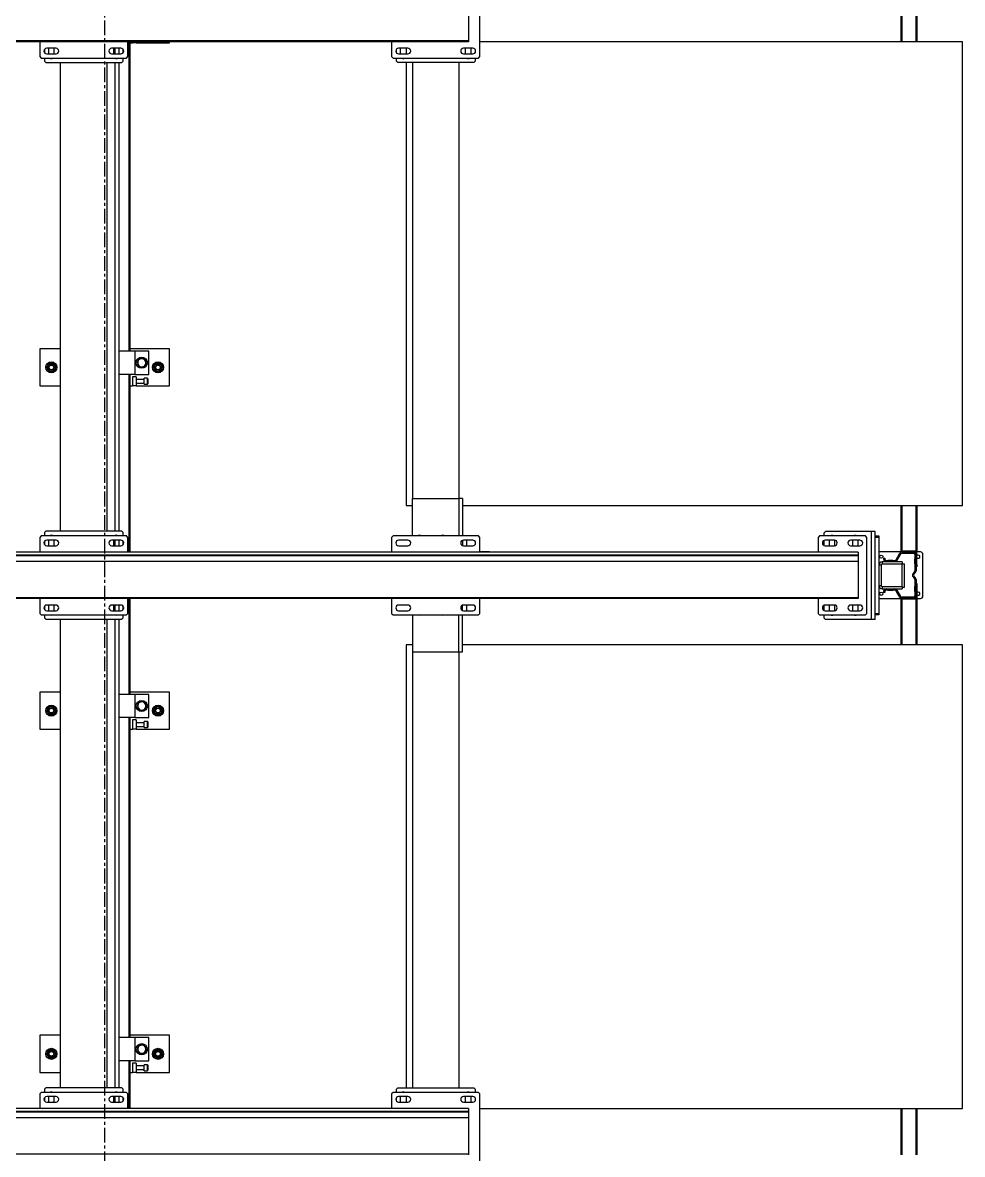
# Model space of a CAD drawing. Header units: millimetres. Extents: x 6622 to 532820, y 3370 to 359312.
# Drawn here: x 462973 to 465000, y 297641 to 300081 of the extents above; entities that cross this region are included whole.
import ezdxf

# ---------------------------------------------------------------- set-up
doc = ezdxf.new("R2010")
doc.units = ezdxf.units.MM
doc.linetypes.add('CENTER', pattern=[50.8, 31.75, -6.35, 6.35, -6.35])

# ---------------------------------------------------------------- blocks, each defined once
blk = doc.blocks.new('A$C6F3A12F4')
at = {"color": 2, "linetype": 'Continuous', "lineweight": 25}
for p, q in [((14585.2, 3700), (14585.2, 2659)), ((15585.2, 3700), (14585.2, 3700)), ((15585.2, 2622.1), (15585.2, 3700)), ((15885.2, 3700), (15885.2, 2622.1)), ((16885.2, 3700), (15885.2, 3700)), ((16885.2, 2659), (16885.2, 3700)), ((15780.2, 3615), (15690.2, 3615)), ((14485.2, 3602), (14585.2, 3602)), ((14485.2, 3599.5), (14585.2, 3599.5)), ((15585.2, 3602), (15683.2, 3602)), ((15585.2, 3599.5), (15683.2, 3599.5)), ((15683.2, 3599.5), (15683.2, 3602)), ((15683.2, 3599), (15683.2, 3599.5)), ((15685.2, 3599), (15683.2, 3599)), ((15683.2, 3599), (15683.2, 3572)), ((15685.2, 3610), (15685.2, 3601.8)), ((15685.2, 3599), (15685.2, 3594.5)), ((15687.7, 3594.5), (15685.2, 3594.5)), ((15685.2, 3570.1), (15685.2, 3594.5)), ((15686.2, 3602), (15686.2, 3600)), ((15712.2, 3602), (15686.2, 3602)), ((15690.7, 3600), (15686.2, 3600)), ((15687.7, 3570.1), (15687.7, 3594.5)), ((15690.7, 3600), (15690.7, 3597.5)), ((15690.7, 3600), (15699.8, 3600)), ((15690.7, 3597.5), (15699.8, 3597.5)), ((15699.8, 3600), (15699.8, 3597.5)), ((15710.6, 3600), (15699.8, 3600)), ((15710.6, 3597.5), (15699.8, 3597.5)), ((15710.6, 3600), (15725.8, 3600)), ((15710.6, 3597.5), (15710.6, 3600)), ((15710.6, 3597.5), (15725.8, 3597.5)), ((15712.2, 3600), (15712.2, 3602)), ((15712.2, 3602), (15717.2, 3602)), ((15717.2, 3602), (15717.2, 3600)), ((15725.8, 3597.5), (15725.8, 3600)), ((15729.2, 3598.8), (15727.6, 3596.8)), ((15727.6, 3596.8), (15731.8, 3593.5)), ((15729.2, 3598.8), (15733.3, 3595.5)), ((15731.8, 3593.5), (15733.3, 3595.5)), ((15737.1, 3595.5), (15741.2, 3598.8)), ((15737.1, 3595.5), (15738.6, 3593.5)), ((15738.6, 3593.5), (15742.8, 3596.8)), ((15742.8, 3596.8), (15741.2, 3598.8)), ((15744.6, 3600), (15744.6, 3597.5)), ((15744.6, 3600), (15759.8, 3600)), ((15744.6, 3597.5), (15759.8, 3597.5)), ((15753.2, 3600), (15753.2, 3602)), ((15753.2, 3602), (15758.2, 3602)), ((15758.2, 3602), (15758.2, 3600)), ((15758.2, 3602), (15784.2, 3602)), ((15759.8, 3600), (15759.8, 3597.5)), ((15770.6, 3600), (15759.8, 3600)), ((15770.6, 3597.5), (15759.8, 3597.5)), ((15770.6, 3600), (15779.7, 3600)), ((15770.6, 3597.5), (15770.6, 3600)), ((15770.6, 3597.5), (15779.7, 3597.5)), ((15779.7, 3600), (15784.2, 3600)), ((15779.7, 3597.5), (15779.7, 3600)), ((15782.7, 3594.5), (15782.7, 3570.1)), ((15785.2, 3594.5), (15782.7, 3594.5)), ((15784.2, 3600), (15784.2, 3602)), ((15785.2, 3601.8), (15785.2, 3610)), ((15787.2, 3599), (15785.2, 3599)), ((15785.2, 3599), (15785.2, 3594.5)), ((15785.2, 3594.5), (15785.2, 3570.1)), ((15787.2, 3599.5), (15787.2, 3602)), ((15787.2, 3602), (15885.2, 3602)), ((15787.2, 3599), (15787.2, 3599.5)), ((15787.2, 3599.5), (15885.2, 3599.5)), ((15787.2, 3599), (15787.2, 3572)), ((16885.2, 3602), (16985.2, 3602)), ((16885.2, 3599.5), (16985.2, 3599.5)), ((14485.2, 3569.5), (14585.2, 3569.5)), ((14485.2, 3567), (14585.2, 3567)), ((15585.2, 3569.5), (15683.2, 3569.5)), ((15585.2, 3567), (15683.2, 3567)), ((15683.2, 3572), (15685.2, 3572)), ((15683.2, 3567), (15683.2, 3572)), ((15685.2, 3567), (15683.2, 3567)), ((15685.2, 3570.1), (15685.2, 3567)), ((15685.2, 3570.1), (15687.7, 3570.1)), ((15685.2, 3567), (15685.2, 3520)), ((15689.1, 3567.5), (15687.8, 3565.4)), ((15701.8, 3556.9), (15687.8, 3565.4)), ((15703.1, 3559), (15689.1, 3567.5)), ((15706.7, 3569.9), (15711.7, 3569.9)), ((15706.7, 3569.9), (15706.7, 3526.9)), ((15710.7, 3569.9), (15710.7, 3574.9)), ((15760.7, 3574.9), (15710.7, 3574.9)), ((15760.7, 3569.9), (15710.7, 3569.9)), ((15711.7, 3569.9), (15711.7, 3526.9)), ((15759.7, 3526.9), (15759.7, 3569.9)), ((15759.7, 3569.9), (15764.7, 3569.9)), ((15760.7, 3569.9), (15760.7, 3574.9)), ((15764.7, 3526.9), (15764.7, 3569.9)), ((15781.3, 3567.5), (15767.3, 3559)), ((15782.6, 3565.4), (15768.6, 3556.9)), ((15782.6, 3565.4), (15781.3, 3567.5)), ((15782.7, 3570.1), (15785.2, 3570.1)), ((15785.2, 3572), (15787.2, 3572)), ((15785.2, 3567), (15785.2, 3570.1)), ((15787.2, 3567), (15785.2, 3567)), ((15785.2, 3520), (15785.2, 3567)), ((15787.2, 3572), (15787.2, 3567)), ((15787.2, 3569.5), (15885.2, 3569.5)), ((15787.2, 3567), (15885.2, 3567)), ((16885.2, 3569.5), (16985.2, 3569.5)), ((16885.2, 3567), (16985.2, 3567)), ((15701.8, 3556.9), (15703.1, 3559)), ((15703.2, 3550.3), (15703.2, 3554.3)), ((15705.7, 3554.3), (15703.2, 3554.3)), ((15705.7, 3550.3), (15703.2, 3550.3)), ((15703.2, 3550.3), (15703.2, 3539.5)), ((15703.2, 3535.5), (15703.2, 3539.5)), ((15703.2, 3539.5), (15705.7, 3539.5)), ((15705.7, 3550.3), (15705.7, 3554.3)), ((15705.7, 3550.3), (15705.7, 3539.5)), ((15705.7, 3535.5), (15705.7, 3539.5)), ((15767.2, 3554.3), (15764.7, 3554.3)), ((15767.2, 3550.3), (15764.7, 3550.3)), ((15764.7, 3539.5), (15767.2, 3539.5)), ((15767.2, 3554.3), (15767.2, 3550.3)), ((15767.2, 3539.5), (15767.2, 3550.3)), ((15767.2, 3539.5), (15767.2, 3535.5)), ((15767.3, 3559), (15768.6, 3556.9)), ((15650.7, 3511.9), (15650.7, 3519.9)), ((15650.7, 3519.9), (15653.7, 3519.9)), ((15653.7, 3519.9), (15653.7, 3511.9)), ((15653.7, 3519.9), (15817.7, 3519.9)), ((15698.2, 3530), (15698.2, 3532.5)), ((15698.2, 3532.5), (15700.2, 3532.5)), ((15698.2, 3530), (15700.2, 3530)), ((15700.2, 3530), (15700.2, 3532.5)), ((15703.2, 3535.5), (15705.7, 3535.5)), ((15706.7, 3526.9), (15711.7, 3526.9)), ((15713.7, 3524.9), (15713.7, 3519.9)), ((15713.7, 3524.9), (15757.7, 3524.9)), ((15757.7, 3519.9), (15757.7, 3524.9)), ((15759.7, 3526.9), (15764.7, 3526.9)), ((15764.7, 3535.5), (15767.2, 3535.5)), ((15770.2, 3532.5), (15770.2, 3530)), ((15770.2, 3532.5), (15772.2, 3532.5)), ((15770.2, 3530), (15772.2, 3530)), ((15772.2, 3532.5), (15772.2, 3530)), ((15817.7, 3511.9), (15817.7, 3519.9)), ((15817.7, 3519.9), (15820.7, 3519.9)), ((15820.7, 3519.9), (15820.7, 3511.9)), ((15830.7, 3511.9), (15640.7, 3511.9)), ((15640.7, 3511.9), (15640.7, 3503.9)), ((15830.7, 3503.9), (15640.7, 3503.9)), ((15640.7, 3503.9), (15640.7, 3404.9)), ((15653.7, 3494), (15650.7, 3491)), ((15650.7, 3491), (15650.7, 3392)), ((15817.7, 3494), (15653.7, 3494)), ((15820.7, 3491), (15817.7, 3494)), ((15820.7, 3392), (15820.7, 3491)), ((15830.7, 3511.9), (15830.7, 3503.9)), ((15830.7, 3503.9), (15830.7, 3404.9)), ((15659.7, 3479), (15659.7, 3459)), ((15671.7, 3474.9), (15659.7, 3474.9)), ((15671.7, 3459), (15671.7, 3479)), ((15685.7, 3475), (15685.7, 225)), ((15685.7, 3475), (15691.1, 3475)), ((15691.1, 225), (15691.1, 3475)), ((15691.1, 3475), (15693.7, 3475)), ((15693.7, 3475), (15693.7, 225)), ((15693.7, 3475), (15705.7, 3475)), ((15705.7, 3475), (15705.7, 225)), ((15705.7, 3475), (15783.1, 3475)), ((15783.1, 225), (15783.1, 3475)), ((15783.1, 3475), (15785.7, 3475)), ((15785.7, 3475), (15785.7, 225)), ((15799.7, 3479), (15799.7, 3459)), ((15811.7, 3474.9), (15799.7, 3474.9)), ((15811.7, 3459), (15811.7, 3479)), ((15659.7, 3462.9), (15671.7, 3462.9)), ((15799.7, 3462.9), (15811.7, 3462.9)), ((15659.7, 3424), (15659.7, 3404)), ((15671.6, 3424.9), (15659.8, 3424.9)), ((15671.7, 3404), (15671.7, 3424)), ((15799.7, 3424), (15799.7, 3404)), ((15811.6, 3424.9), (15799.8, 3424.9)), ((15811.7, 3404), (15811.7, 3424)), ((15640.7, 3404.9), (15643.7, 3401.9)), ((15650.7, 3401.9), (15643.7, 3401.9)), ((15650.7, 3392), (15653.7, 3389)), ((15659.7, 3412.9), (15671.7, 3412.9)), ((15671.3, 3401.9), (15660.1, 3401.9)), ((15799.7, 3412.9), (15811.7, 3412.9)), ((15811.3, 3401.9), (15800.1, 3401.9)), ((15817.7, 3389), (15820.7, 3392)), ((15827.7, 3401.9), (15820.7, 3401.9)), ((15827.7, 3401.9), (15830.7, 3404.9)), ((15653.7, 3389), (15685.7, 3389)), ((15785.7, 3389), (15817.7, 3389)), ((15685.2, 2680), (15685.2, 2659)), ((14617.2, 2659), (14453.2, 2659)), ((14599.2, 2644), (14599.2, 2624)), ((14599.2, 2640.1), (14611.2, 2640.1)), ((14602, 2649.1), (14608.4, 2649.1)), ((14611.2, 2624), (14611.2, 2644)), ((14620.2, 2656), (14617.2, 2659)), ((14620.2, 2472), (14620.2, 2656)), ((14620.2, 2649.1), (14627.2, 2649.1)), ((14630.2, 2646.1), (14627.2, 2649.1)), ((14630.2, 2646.1), (14630.2, 2482.1)), ((15653.7, 2659), (15650.7, 2656)), ((15650.7, 2656), (15650.7, 2472)), ((15685.7, 2659), (15653.7, 2659)), ((15659.7, 2644), (15659.7, 2624)), ((15671.7, 2624), (15671.7, 2644)), ((15817.7, 2659), (15785.7, 2659)), ((15799.7, 2644), (15799.7, 2624)), ((15811.7, 2624), (15811.7, 2644)), ((15820.7, 2656), (15817.7, 2659)), ((15820.7, 2472), (15820.7, 2656)), ((16843.2, 2649.1), (16840.2, 2646.1)), ((16840.2, 2482.1), (16840.2, 2646.1)), ((16843.2, 2649.1), (16850.2, 2649.1)), ((16853.2, 2659), (16850.2, 2656)), ((16850.2, 2656), (16850.2, 2472)), ((17017.2, 2659), (16853.2, 2659)), ((16859.2, 2644), (16859.2, 2624)), ((16859.2, 2640.1), (16871.2, 2640.1)), ((16862, 2649.1), (16868.4, 2649.1)), ((16871.2, 2624), (16871.2, 2644)), ((14505.2, 2635), (14582.6, 2635)), ((14582.6, 1065), (14582.6, 2635)), ((14582.6, 2635), (14585.2, 2635)), ((14585.2, 2635), (14585.2, 1065)), ((14611.2, 2628.1), (14599.2, 2628.1)), ((14630.2, 2614.1), (15570.2, 2614.1)), ((15570.2, 2622.1), (15570.2, 2614.1)), ((15570.2, 2622.1), (15650.7, 2622.1)), ((15570.2, 2614.1), (15650.7, 2614.1)), ((15570.2, 2514.1), (15570.2, 2614.1)), ((15659.7, 2630.1), (15671.7, 2630.1)), ((15660, 2622.1), (15671.4, 2622.1)), ((15799.7, 2630.1), (15811.7, 2630.1)), ((15811.4, 2622.1), (15800, 2622.1)), ((15900.2, 2622.1), (15820.7, 2622.1)), ((15900.2, 2614.1), (15820.7, 2614.1)), ((15900.2, 2614.1), (15900.2, 2622.1)), ((15900.2, 2514.1), (15900.2, 2614.1)), ((15900.2, 2614.1), (16840.2, 2614.1)), ((16871.2, 2628.1), (16859.2, 2628.1)), ((16885.2, 2635), (16890.6, 2635)), ((16885.2, 2635), (16885.2, 1065)), ((16890.6, 1065), (16890.6, 2635)), ((16890.6, 2635), (16893.2, 2635)), ((16893.2, 2635), (16893.2, 1065)), ((16893.2, 2635), (16905.2, 2635)), ((16905.2, 2635), (16905.2, 1065)), ((16905.2, 2635), (16982.6, 2635)), ((16982.6, 1065), (16982.6, 2635)), ((16982.6, 2635), (16985.2, 2635)), ((14630.2, 2514.1), (15570.2, 2514.1)), ((15650.7, 2514.1), (15570.2, 2514.1)), ((15585.2, 2500), (15585.2, 2514.1)), ((15820.7, 2514.1), (15900.2, 2514.1)), ((15885.2, 2514.1), (15885.2, 2500)), ((15900.2, 2514.1), (16840.2, 2514.1)), ((14599.2, 2504), (14599.2, 2484)), ((14599.2, 2500.1), (14611.2, 2500.1)), ((14599.2, 2500), (14611.2, 2500)), ((14611.2, 2484), (14611.2, 2504)), ((14630.2, 2500), (15585.2, 2500)), ((15659.7, 2504), (15659.7, 2484)), ((15671.7, 2484), (15671.7, 2504)), ((15799.7, 2504), (15799.7, 2484)), ((15811.7, 2484), (15811.7, 2504)), ((15885.2, 2500), (16840.2, 2500)), ((16859.2, 2504), (16859.2, 2484)), ((16859.2, 2500.1), (16871.2, 2500.1)), ((16859.2, 2500), (16871.2, 2500)), ((16871.2, 2484), (16871.2, 2504)), ((14585.2, 2469), (14617.2, 2469)), ((14611.2, 2488.1), (14599.2, 2488.1)), ((14608.6, 2479.1), (14601.8, 2479.1)), ((14617.2, 2469), (14620.2, 2472)), ((14627.2, 2479.1), (14620.2, 2479.1)), ((14627.2, 2479.1), (14630.2, 2482.1)), ((15650.7, 2472), (15653.7, 2469)), ((15653.7, 2469), (15685.7, 2469)), ((15785.7, 2469), (15817.7, 2469)), ((15817.7, 2469), (15820.7, 2472)), ((16840.2, 2482.1), (16843.2, 2479.1)), ((16850.2, 2479.1), (16843.2, 2479.1)), ((16850.2, 2472), (16853.2, 2469)), ((16853.2, 2469), (16885.2, 2469)), ((16871.2, 2488.1), (16859.2, 2488.1)), ((16868.7, 2479.1), (16861.8, 2479.1)), ((14587.2, 1990), (14585.2, 1990)), ((14587.2, 1918), (14587.2, 1990)), ((15247.2, 1990), (15247.2, 1904)), ((15327.2, 1990), (15247.2, 1990)), ((15327.2, 1918), (15327.2, 1990)), ((16067.2, 1990), (15987.2, 1990)), ((15987.2, 1990), (15987.2, 1904)), ((16067.2, 1918), (16067.2, 1990)), ((16727.2, 1990), (16727.2, 1904)), ((16807.2, 1990), (16727.2, 1990)), ((16807.2, 1918), (16807.2, 1990)), ((15296.7, 1965), (15296.2, 1965)), ((15296.6, 1963.2), (15296.2, 1963.2)), ((15296.3, 1962.2), (15296.6, 1963.2)), ((16036.7, 1965), (16036.2, 1965)), ((16036.6, 1963.2), (16036.2, 1963.2)), ((16036.3, 1962.2), (16036.6, 1963.2)), ((16776.7, 1965), (16776.2, 1965)), ((16776.6, 1963.2), (16776.2, 1963.2)), ((16776.3, 1962.2), (16776.6, 1963.2)), ((15302.2, 1945), (15252.2, 1945)), ((15252.2, 1945), (15252.2, 1915)), ((15272.2, 1937.3), (15268, 1934.4)), ((15276.4, 1940.2), (15272.2, 1937.3)), ((15281, 1938), (15276.4, 1940.2)), ((15285.6, 1935.8), (15281, 1938)), ((15286.7, 1930), (15286.1, 1930)), ((15286.6, 1928.2), (15286.2, 1928.2)), ((15286.4, 1927.4), (15286.6, 1928.2)), ((15302.2, 1915), (15302.2, 1945)), ((15310.7, 1942), (15310.7, 1935)), ((15323.7, 1942), (15310.7, 1942)), ((15323.7, 1935), (15310.7, 1935)), ((15311.7, 1943), (15322.7, 1943)), ((15313.2, 1935), (15313.2, 1918)), ((15321.2, 1918), (15321.2, 1935)), ((15323.7, 1935), (15323.7, 1942)), ((16042.2, 1945), (15992.2, 1945)), ((15992.2, 1945), (15992.2, 1915)), ((16012.2, 1937.3), (16008, 1934.4)), ((16016.4, 1940.2), (16012.2, 1937.3)), ((16021, 1938), (16016.4, 1940.2)), ((16025.6, 1935.8), (16021, 1938)), ((16026.8, 1930), (16026.1, 1930)), ((16026.6, 1928.2), (16026.2, 1928.2)), ((16026.4, 1927.4), (16026.6, 1928.2)), ((16042.2, 1915), (16042.2, 1945)), ((16050.7, 1942), (16050.7, 1935)), ((16063.7, 1942), (16050.7, 1942)), ((16063.7, 1935), (16050.7, 1935)), ((16051.7, 1943), (16062.7, 1943)), ((16053.2, 1935), (16053.2, 1918)), ((16061.2, 1918), (16061.2, 1935)), ((16063.7, 1935), (16063.7, 1942)), ((16782.2, 1945), (16732.2, 1945)), ((16732.2, 1945), (16732.2, 1915)), ((16752.2, 1937.3), (16748, 1934.4)), ((16756.4, 1940.2), (16752.2, 1937.3)), ((16761, 1938), (16756.4, 1940.2)), ((16765.7, 1935.8), (16761, 1938)), ((16766.7, 1930), (16766.1, 1930)), ((16766.6, 1928.2), (16766.2, 1928.2)), ((16766.4, 1927.4), (16766.6, 1928.2)), ((16782.2, 1915), (16782.2, 1945)), ((16790.7, 1942), (16790.7, 1935)), ((16803.7, 1942), (16790.7, 1942)), ((16803.7, 1935), (16790.7, 1935)), ((16791.7, 1943), (16802.7, 1943)), ((16793.2, 1935), (16793.2, 1918)), ((16801.2, 1918), (16801.2, 1935)), ((16803.7, 1935), (16803.7, 1942)), ((14585.2, 1918), (14587.2, 1918)), ((14585.2, 1910), (14587.2, 1910)), ((14585.2, 1904), (15252.2, 1904)), ((14587.2, 1918), (14587.2, 1910)), ((14587.2, 1904), (14587.2, 1910)), ((15252.2, 1915), (15252.2, 1880.2)), ((15252.2, 1915), (15302.2, 1915)), ((15268.7, 1924.2), (15273.4, 1922)), ((15273.4, 1922), (15278, 1919.8)), ((15278, 1919.8), (15282.2, 1922.7)), ((15282.2, 1922.7), (15286.4, 1925.6)), ((15302.2, 1915), (15302.2, 1880.2)), ((15302.2, 1904), (15685.7, 1904)), ((15307.2, 1918), (15327.2, 1918)), ((15307.2, 1918), (15307.2, 1910)), ((15307.2, 1910), (15327.2, 1910)), ((15327.2, 1918), (15327.2, 1910)), ((15327.2, 1904), (15327.2, 1910)), ((15785.7, 1904), (15992.2, 1904)), ((15992.2, 1915), (15992.2, 1880.2)), ((15992.2, 1915), (16042.2, 1915)), ((16008.8, 1924.2), (16013.4, 1922)), ((16013.4, 1922), (16018, 1919.8)), ((16018, 1919.8), (16022.2, 1922.7)), ((16022.2, 1922.7), (16026.4, 1925.6)), ((16042.2, 1915), (16042.2, 1880.2)), ((16042.2, 1904), (16732.2, 1904)), ((16047.2, 1918), (16047.2, 1910)), ((16047.2, 1918), (16067.2, 1918)), ((16047.2, 1910), (16067.2, 1910)), ((16067.2, 1918), (16067.2, 1910)), ((16067.2, 1904), (16067.2, 1910)), ((16732.2, 1915), (16732.2, 1880.2)), ((16732.2, 1915), (16782.2, 1915)), ((16748.7, 1924.2), (16753.4, 1922)), ((16753.4, 1922), (16758, 1919.8)), ((16758, 1919.8), (16762.2, 1922.7)), ((16762.2, 1922.7), (16766.4, 1925.6)), ((16782.2, 1915), (16782.2, 1880.2)), ((16782.2, 1904), (16885.2, 1904)), ((16787.2, 1918), (16787.2, 1910)), ((16787.2, 1918), (16807.2, 1918)), ((16787.2, 1910), (16807.2, 1910)), ((16807.2, 1918), (16807.2, 1910)), ((16807.2, 1904), (16807.2, 1910)), ((15252.2, 1902.7), (14585.2, 1902.7)), ((14617.2, 1900), (14585.2, 1900)), ((14599.2, 1885), (14599.2, 1865)), ((14611.2, 1881), (14599.2, 1881)), ((14599.2, 1880.2), (14611.2, 1880.2)), ((14608.5, 1890), (14601.9, 1890)), ((14611.2, 1865), (14611.2, 1885)), ((14620.2, 1897), (14617.2, 1900)), ((14620.2, 1713), (14620.2, 1897)), ((14627.2, 1890), (14620.2, 1890)), ((14630.2, 1887), (14627.2, 1890)), ((14630.2, 1723), (14630.2, 1887)), ((14630.2, 1880.2), (15640.2, 1880.2)), ((15685.7, 1902.7), (15302.2, 1902.7)), ((15643.2, 1890), (15640.2, 1887)), ((15640.2, 1887), (15640.2, 1723)), ((15650.7, 1890), (15643.2, 1890)), ((15653.7, 1900), (15650.7, 1897)), ((15650.7, 1897), (15650.7, 1713)), ((15685.7, 1900), (15653.7, 1900)), ((15659.7, 1885), (15659.7, 1865)), ((15671.7, 1881), (15659.7, 1881)), ((15659.7, 1880.2), (15671.7, 1880.2)), ((15669, 1890), (15662.4, 1890)), ((15671.7, 1865), (15671.7, 1885)), ((15992.2, 1902.7), (15785.7, 1902.7)), ((15817.7, 1900), (15785.7, 1900)), ((15799.7, 1885), (15799.7, 1865)), ((15811.7, 1881), (15799.7, 1881)), ((15799.7, 1880.2), (15811.7, 1880.2)), ((15809, 1890), (15802.4, 1890)), ((15811.7, 1865), (15811.7, 1885)), ((15820.7, 1897), (15817.7, 1900)), ((15820.7, 1713), (15820.7, 1897)), ((15827.2, 1890), (15820.7, 1890)), ((15830.2, 1887), (15827.2, 1890)), ((15830.2, 1723), (15830.2, 1887)), ((15830.2, 1880.2), (16840.2, 1880.2)), ((16732.2, 1902.7), (16042.2, 1902.7)), ((16885.2, 1902.7), (16782.2, 1902.7)), ((16843.2, 1890), (16840.2, 1887)), ((16840.2, 1887), (16840.2, 1723)), ((16850.2, 1890), (16843.2, 1890)), ((16853.2, 1900), (16850.2, 1897)), ((16850.2, 1897), (16850.2, 1713)), ((16885.2, 1900), (16853.2, 1900)), ((16859.2, 1885), (16859.2, 1865)), ((16871.2, 1881), (16859.2, 1881)), ((16859.2, 1880.2), (16871.2, 1880.2)), ((16868.5, 1890), (16861.9, 1890)), ((16871.2, 1865), (16871.2, 1885)), ((14611.2, 1872.8), (14599.2, 1872.8)), ((14599.2, 1869), (14611.2, 1869)), ((14620.8, 1872.8), (14620.2, 1872.8)), ((15640.2, 1872.8), (14630.2, 1872.8)), ((15640.2, 1855), (14630.2, 1855)), ((15650.7, 1872.8), (15649.6, 1872.8)), ((15671.7, 1872.8), (15659.7, 1872.8)), ((15659.7, 1869), (15671.7, 1869)), ((15811.7, 1872.8), (15799.7, 1872.8)), ((15799.7, 1869), (15811.7, 1869)), ((15820.8, 1872.8), (15820.7, 1872.8)), ((16840.2, 1872.8), (15830.2, 1872.8)), ((16840.2, 1855), (15830.2, 1855)), ((16850.2, 1872.8), (16849.6, 1872.8)), ((16871.2, 1872.8), (16859.2, 1872.8)), ((16859.2, 1869), (16871.2, 1869)), ((14599.2, 1745), (14599.2, 1725)), ((14611.2, 1741), (14599.2, 1741)), ((14611.2, 1725), (14611.2, 1745)), ((15640.2, 1755), (14630.2, 1755)), ((15247.2, 1755), (15247.2, 1710)), ((15296.7, 1735), (15296.2, 1735)), ((15296.6, 1733.2), (15296.2, 1733.2)), ((15296.3, 1732.2), (15296.6, 1733.2)), ((15327.2, 1710), (15327.2, 1755)), ((15659.7, 1745), (15659.7, 1725)), ((15671.7, 1741), (15659.7, 1741)), ((15671.7, 1725), (15671.7, 1745)), ((15799.7, 1745), (15799.7, 1725)), ((15811.7, 1741), (15799.7, 1741)), ((15811.7, 1725), (15811.7, 1745)), ((16840.2, 1755), (15830.2, 1755)), ((15987.2, 1755), (15987.2, 1710)), ((16036.7, 1735), (16036.2, 1735)), ((16036.6, 1733.2), (16036.2, 1733.2)), ((16036.3, 1732.2), (16036.6, 1733.2)), ((16067.2, 1710), (16067.2, 1755)), ((16727.2, 1755), (16727.2, 1710)), ((16776.7, 1735), (16776.2, 1735)), ((16776.6, 1733.2), (16776.2, 1733.2)), ((16776.3, 1732.2), (16776.6, 1733.2)), ((16807.2, 1710), (16807.2, 1755)), ((16859.2, 1745), (16859.2, 1725)), ((16871.2, 1741), (16859.2, 1741)), ((16871.2, 1725), (16871.2, 1745)), ((14585.2, 1710), (14617.2, 1710)), ((14599.2, 1729), (14611.2, 1729)), ((14601.9, 1720), (14608.5, 1720)), ((14617.2, 1710), (14620.2, 1713)), ((14620.2, 1720), (14627.2, 1720)), ((14627.2, 1720), (14630.2, 1723)), ((15247.2, 1710), (15327.2, 1710)), ((15640.2, 1723), (15643.2, 1720)), ((15643.2, 1720), (15650.7, 1720)), ((15650.7, 1713), (15653.7, 1710)), ((15653.7, 1710), (15685.7, 1710)), ((15659.7, 1729), (15671.7, 1729)), ((15662.4, 1720), (15669, 1720)), ((15785.7, 1710), (15817.7, 1710)), ((15799.7, 1729), (15811.7, 1729)), ((15802.4, 1720), (15809, 1720)), ((15817.7, 1710), (15820.7, 1713)), ((15820.7, 1720), (15827.2, 1720)), ((15827.2, 1720), (15830.2, 1723)), ((15987.2, 1710), (16067.2, 1710)), ((16727.2, 1710), (16807.2, 1710)), ((16840.2, 1723), (16843.2, 1720)), ((16843.2, 1720), (16850.2, 1720)), ((16850.2, 1713), (16853.2, 1710)), ((16853.2, 1710), (16885.2, 1710)), ((16859.2, 1729), (16871.2, 1729)), ((16861.9, 1720), (16868.5, 1720))]:
    blk.add_line(p, q, dxfattribs=at)
at = {"color": 2, "linetype": 'Continuous', "lineweight": 25, "flags": 128}
for points in [[(15296.7, 1965), (15296.6, 1966.9), (15296.3, 1967.9)], [(16036.7, 1965), (16036.6, 1966.9), (16036.3, 1967.9)], [(16776.7, 1965), (16776.6, 1966.9), (16776.3, 1967.9)], [(15296.7, 1735), (15296.6, 1736.9), (15296.3, 1737.9)], [(16036.7, 1735), (16036.6, 1736.9), (16036.3, 1737.9)], [(16776.7, 1735), (16776.6, 1736.9), (16776.3, 1737.9)]]:
    blk.add_lwpolyline(points, dxfattribs=at)
at = {"color": 2, "linetype": 'Continuous', "lineweight": 25}
for centre, radius in [((15695.2, 3525), 3.5), ((15775.2, 3525), 3.5), ((15287.2, 1965), 12), ((16027.2, 1965), 12), ((16767.2, 1965), 12), ((15287.2, 1965), 8.62), ((15287.2, 1965), 6), ((15287.2, 1965), 5), ((16027.2, 1965), 8.62), ((16027.2, 1965), 6), ((16027.2, 1965), 5), ((16767.2, 1965), 8.62), ((16767.2, 1965), 6), ((16767.2, 1965), 5), ((15277.2, 1930), 12), ((16017.2, 1930), 12), ((16757.2, 1930), 12), ((15287.2, 1735), 12), ((15287.2, 1735), 8.62), ((15287.2, 1735), 6), ((15287.2, 1735), 5), ((16027.2, 1735), 12), ((16027.2, 1735), 8.62), ((16027.2, 1735), 6), ((16027.2, 1735), 5), ((16767.2, 1735), 12), ((16767.2, 1735), 8.62), ((16767.2, 1735), 6), ((16767.2, 1735), 5)]:
    blk.add_circle(centre, radius, dxfattribs=at)
for centre, radius, start, end in [((15690.2, 3610), 5, 90, 180), ((15780.2, 3610), 5, 0, 90), ((15686.2, 3599), 3, 90, 180), ((15686.2, 3599), 1, 90, 180), ((15690.7, 3594.5), 5.5, 90, 180), ((15690.7, 3594.5), 3, 90, 180), ((15695.2, 3605), 3.5, 301.0027, 180), ((15695.2, 3605), 3.5, 180, 238.9973), ((15725.8, 3594.5), 5.5, 51.3402, 90), ((15725.8, 3594.5), 3, 51.3402, 90), ((15735.2, 3597.8), 5.5, 231.3402, 308.6598), ((15735.2, 3597.8), 3, 231.3402, 308.6598), ((15744.6, 3594.5), 5.5, 90, 128.6598), ((15744.6, 3594.5), 3, 90, 128.6598), ((15775.2, 3605), 3.5, 301.0027, 180), ((15775.2, 3605), 3.5, 180, 238.9973), ((15779.7, 3594.5), 5.5, 0, 90), ((15779.7, 3594.5), 3, 0, 90), ((15784.2, 3599), 3, 0, 90), ((15784.2, 3599), 1, 0, 90), ((15690.7, 3570.1), 5.5, 180, 238.5704), ((15690.7, 3570.1), 3, 180, 238.5704), ((15779.7, 3570.1), 3, 301.4296, 0), ((15779.7, 3570.1), 5.5, 301.4296, 0), ((15700.2, 3554.3), 3, 0, 58.5704), ((15700.2, 3554.3), 5.5, 0, 58.5704), ((15770.2, 3554.3), 5.5, 121.4296, 180), ((15770.2, 3554.3), 3, 121.4296, 180), ((15700.2, 3535.5), 5.5, 270, 0), ((15700.2, 3535.5), 3, 270, 0), ((15713.7, 3526.9), 7, 180, 270), ((15713.7, 3526.9), 2, 180, 270), ((15757.7, 3526.9), 2, 270, 0), ((15757.7, 3526.9), 7, 270, 0), ((15770.2, 3535.5), 5.5, 180, 270), ((15770.2, 3535.5), 3, 180, 270), ((15655.7, 3468.9), 6, 146.4427, 213.5573), ((15665.7, 3479), 6, 0, 180), ((15805.7, 3479), 6, 0, 180), ((15815.7, 3468.9), 6, 326.4427, 33.5573), ((15665.7, 3459), 6, 180, 0), ((15805.7, 3459), 6, 180, 0), ((15655.7, 3418.9), 6, 146.4427, 213.5573), ((15665.7, 3424), 6, 0, 180), ((15805.7, 3424), 6, 0, 180), ((15815.7, 3418.9), 6, 326.4427, 33.5573), ((15665.7, 3404), 6, 180, 0), ((15805.7, 3404), 6, 180, 0), ((15690.2, 2680), 5, 154.1581, 180), ((14605.2, 2644), 6, 0, 180), ((14615.2, 2634.1), 6, 326.4427, 33.5573), ((15665.7, 2644), 6, 0, 180), ((15805.7, 2644), 6, 0, 180), ((16855.2, 2634.1), 6, 146.4427, 213.5573), ((16865.2, 2644), 6, 0, 180), ((14605.2, 2624), 6, 180, 0), ((15665.7, 2624), 6, 180, 0), ((15805.7, 2624), 6, 180, 0), ((16865.2, 2624), 6, 180, 0), ((15655.2, 2579.1), 6, 138.5904, 221.4096), ((15815.2, 2579.1), 6, 336.4435, 23.5565), ((15655.2, 2529.1), 6, 138.5904, 221.4096), ((15815.2, 2529.1), 6, 336.4435, 23.5565), ((14605.2, 2504), 6, 0, 180), ((14615.2, 2494.1), 6, 326.4427, 33.5573), ((15665.7, 2504), 6, 0, 180), ((15805.7, 2504), 6, 0, 180), ((16855.2, 2494.1), 6, 146.4427, 213.5573), ((16865.2, 2504), 6, 0, 180), ((14605.2, 2484), 6, 180, 0), ((15665.7, 2484), 6, 180, 0), ((15805.7, 2484), 6, 180, 0), ((16865.2, 2484), 6, 180, 0), ((15287.2, 1965), 9.55, 221.2996, 256.7088), ((15287.2, 1965), 9.55, 349.1982, 0), ((16027.2, 1965), 9.55, 221.2996, 256.7088), ((16027.2, 1965), 9.55, 349.1982, 0), ((16767.2, 1965), 9.55, 221.2996, 256.7088), ((16767.2, 1965), 9.55, 349.1982, 0), ((15277.2, 1930), 9.55, 165.3637, 203.9741), ((15277.2, 1930), 8.86, 124.3653, 184.3653), ((15277.2, 1930), 8.87, 184.3653, 244.3653), ((15277.2, 1930), 9.55, 104.5207, 143.3519), ((15277.2, 1930), 8.87, 64.3653, 124.3653), ((15277.2, 1930), 9.55, 42.9611, 84.8708), ((15277.2, 1930), 8.87, 4.3653, 64.3653), ((15277.2, 1930), 8.87, 304.3653, 4.3653), ((15277.2, 1930), 9.55, 0, 24.9691), ((15277.2, 1930), 9.55, 349.1982, 0), ((15311.7, 1942), 1, 90, 180), ((15322.7, 1942), 1, 0, 90), ((16017.2, 1930), 9.55, 165.3637, 203.9741), ((16017.2, 1930), 8.87, 124.3653, 184.3653), ((16017.2, 1930), 8.87, 184.3653, 244.3653), ((16017.2, 1930), 9.55, 104.5207, 143.3519), ((16017.2, 1930), 8.87, 64.3653, 124.3653), ((16017.2, 1930), 9.55, 42.9611, 84.8708), ((16017.2, 1930), 8.86, 4.3653, 64.3653), ((16017.2, 1930), 8.86, 304.3653, 4.3653), ((16017.2, 1930), 9.55, 0, 24.9691), ((16017.2, 1930), 9.55, 349.1982, 0), ((16051.7, 1942), 1, 90, 180), ((16062.7, 1942), 1, 0, 90), ((16757.2, 1930), 9.55, 165.3637, 203.9741), ((16757.2, 1930), 8.87, 124.3653, 184.3653), ((16757.2, 1930), 8.87, 184.3653, 244.3653), ((16757.2, 1930), 9.55, 104.5207, 143.3519), ((16757.2, 1930), 8.87, 64.3653, 124.3653), ((16757.2, 1930), 9.55, 42.9611, 84.8708), ((16757.2, 1930), 8.87, 4.3653, 64.3653), ((16757.2, 1930), 8.87, 304.3653, 4.3653), ((16757.2, 1930), 9.55, 0, 24.9691), ((16757.2, 1930), 9.55, 349.1982, 0), ((16791.7, 1942), 1, 90, 180), ((16802.7, 1942), 1, 0, 90), ((15277.2, 1930), 9.55, 224.4516, 265.4367), ((15277.2, 1930), 8.87, 244.3653, 304.3653), ((15277.2, 1930), 9.55, 283.449, 324.061), ((16017.2, 1930), 9.55, 224.4516, 265.4367), ((16017.2, 1930), 8.86, 244.3653, 304.3653), ((16017.2, 1930), 9.55, 283.449, 324.061), ((16757.2, 1930), 9.55, 224.4516, 265.4367), ((16757.2, 1930), 8.87, 244.3653, 304.3653), ((16757.2, 1930), 9.55, 283.449, 324.061), ((14605.2, 1885), 6, 0, 180), ((15655.2, 1875), 6, 138.5904, 221.4096), ((15665.7, 1885), 6, 0, 180), ((15805.7, 1885), 6, 0, 180), ((16865.2, 1885), 6, 0, 180), ((14605.2, 1865), 6, 180, 0), ((14615.2, 1875), 6, 326.4427, 33.5573), ((15665.7, 1865), 6, 180, 0), ((15805.7, 1865), 6, 180, 0), ((15815.2, 1875), 6, 336.4435, 23.5565), ((16855.2, 1875), 6, 146.4427, 213.5573), ((16865.2, 1865), 6, 180, 0), ((14605.2, 1745), 6, 0, 180), ((14615.2, 1735), 6, 326.4427, 33.5573), ((15287.2, 1735), 9.55, 349.1982, 0), ((15655.2, 1735), 6, 138.5904, 221.4096), ((15665.7, 1745), 6, 0, 180), ((15805.7, 1745), 6, 0, 180), ((15815.2, 1735), 6, 336.4435, 23.5565), ((16027.2, 1735), 9.55, 349.1982, 0), ((16767.2, 1735), 9.55, 349.1982, 0), ((16855.2, 1735), 6, 146.4427, 213.5573), ((16865.2, 1745), 6, 0, 180), ((14605.2, 1725), 6, 180, 0), ((15287.2, 1735), 9.55, 221.2996, 256.7088), ((15665.7, 1725), 6, 180, 0), ((15805.7, 1725), 6, 180, 0), ((16027.2, 1735), 9.55, 221.2996, 256.7088), ((16767.2, 1735), 9.55, 221.2996, 256.7088), ((16865.2, 1725), 6, 180, 0)]:
    blk.add_arc(centre, radius, start, end, dxfattribs=at)
for points, knots in [([(15287.2, 1975.4), (15286.4, 1974.9), (15284.8, 1974), (15282.5, 1972.7), (15280.3, 1971.4), (15278.9, 1970.6), (15278.2, 1970.2)], [0, 0, 0, 0, 0.264557, 0.534946, 0.765345, 1, 1, 1, 1]), ([(15278.2, 1970.2), (15278.2, 1969.8), (15278.2, 1968.5), (15278.2, 1966.2), (15278.2, 1963.2), (15278.2, 1961.1), (15278.2, 1959.8)], [0, 0, 0, 0, 0.131003, 0.38054, 0.636178, 1, 1, 1, 1]), ([(15278.2, 1959.8), (15279, 1959.4), (15280.6, 1958.4), (15282.9, 1957.1), (15285.1, 1955.8), (15286.5, 1955), (15287.2, 1954.6)], [0, 0, 0, 0, 0.264634, 0.534945, 0.765345, 1, 1, 1, 1]), ([(15296.2, 1970.2), (15295.4, 1970.6), (15293.8, 1971.6), (15291.5, 1972.9), (15289.3, 1974.2), (15287.9, 1975), (15287.2, 1975.4)], [0, 0, 0, 0, 0.2645573, 0.5349461, 0.7653454, 1, 1, 1, 1]), ([(15287.2, 1954.6), (15288, 1955.1), (15289.6, 1956), (15291.9, 1957.3), (15294.1, 1958.6), (15295.5, 1959.4), (15296.2, 1959.8)], [0, 0, 0, 0, 0.264634, 0.534945, 0.765345, 1, 1, 1, 1]), ([(15296.2, 1959.8), (15296.2, 1961.1), (15296.2, 1963.2), (15296.2, 1966.2), (15296.2, 1968.4), (15296.2, 1969.8), (15296.2, 1970.2)], [0, 0, 0, 0, 0.363821, 0.613049, 0.868997, 1, 1, 1, 1]), ([(16027.2, 1975.4), (16026.4, 1974.9), (16024.8, 1974), (16022.5, 1972.7), (16020.3, 1971.4), (16018.9, 1970.6), (16018.2, 1970.2)], [0, 0, 0, 0, 0.264614, 0.534981, 0.765363, 1, 1, 1, 1]), ([(16018.2, 1970.2), (16018.2, 1969.8), (16018.2, 1968.5), (16018.2, 1966.2), (16018.2, 1963.2), (16018.2, 1961.1), (16018.2, 1959.8)], [0, 0, 0, 0, 0.131003, 0.38054, 0.636178, 1, 1, 1, 1]), ([(16018.2, 1959.8), (16019, 1959.4), (16020.6, 1958.4), (16022.9, 1957.1), (16025.1, 1955.8), (16026.5, 1955), (16027.2, 1954.6)], [0, 0, 0, 0, 0.264614, 0.534982, 0.765287, 1, 1, 1, 1]), ([(16036.2, 1970.2), (16035.4, 1970.6), (16033.8, 1971.6), (16031.5, 1972.9), (16029.3, 1974.2), (16027.9, 1975), (16027.2, 1975.4)], [0, 0, 0, 0, 0.264634, 0.534945, 0.765345, 1, 1, 1, 1]), ([(16027.2, 1954.6), (16028, 1955.1), (16029.6, 1956), (16031.9, 1957.3), (16034.1, 1958.6), (16035.5, 1959.4), (16036.2, 1959.8)], [0, 0, 0, 0, 0.264557, 0.534946, 0.765345, 1, 1, 1, 1]), ([(16036.2, 1959.8), (16036.2, 1961.1), (16036.2, 1963.2), (16036.2, 1966.2), (16036.2, 1968.4), (16036.2, 1969.8), (16036.2, 1970.2)], [0, 0, 0, 0, 0.363821, 0.613049, 0.868997, 1, 1, 1, 1]), ([(16767.2, 1975.4), (16766.4, 1974.9), (16764.8, 1974), (16762.5, 1972.7), (16760.3, 1971.4), (16758.9, 1970.6), (16758.2, 1970.2)], [0, 0, 0, 0, 0.264501, 0.534988, 0.765328, 1, 1, 1, 1]), ([(16758.2, 1970.2), (16758.2, 1969.8), (16758.2, 1968.5), (16758.2, 1966.2), (16758.2, 1963.2), (16758.2, 1961.1), (16758.2, 1959.8)], [0, 0, 0, 0, 0.131003, 0.38054, 0.636178, 1, 1, 1, 1]), ([(16758.2, 1959.8), (16759, 1959.4), (16760.6, 1958.4), (16762.9, 1957.1), (16765.1, 1955.8), (16766.5, 1955), (16767.2, 1954.6)], [0, 0, 0, 0, 0.264655, 0.534987, 0.765327, 1, 1, 1, 1]), ([(16776.2, 1970.2), (16775.4, 1970.6), (16773.8, 1971.6), (16771.5, 1972.9), (16769.3, 1974.2), (16767.9, 1975), (16767.2, 1975.4)], [0, 0, 0, 0, 0.264614, 0.534904, 0.765363, 1, 1, 1, 1]), ([(16767.2, 1954.6), (16768, 1955.1), (16769.6, 1956), (16771.9, 1957.3), (16774.1, 1958.6), (16775.5, 1959.4), (16776.2, 1959.8)], [0, 0, 0, 0, 0.264614, 0.534903, 0.765363, 1, 1, 1, 1]), ([(16776.2, 1959.8), (16776.2, 1961.1), (16776.2, 1963.2), (16776.2, 1966.2), (16776.2, 1968.4), (16776.2, 1969.8), (16776.2, 1970.2)], [0, 0, 0, 0, 0.363821, 0.613049, 0.868997, 1, 1, 1, 1]), ([(15268, 1934.4), (15268, 1934), (15268.1, 1932.3), (15268.3, 1930.6), (15268.4, 1929.3)], [0, 0, 0, 0, 0.25307, 1, 1, 1, 1]), ([(15268.4, 1929.3), (15268.5, 1927.7), (15268.6, 1925.9), (15268.7, 1924.3), (15268.7, 1924.2)], [0, 0, 0, 0, 0.973004, 1, 1, 1, 1]), ([(15286, 1930.7), (15285.9, 1932), (15285.8, 1933.7), (15285.7, 1935.4), (15285.6, 1935.8)], [0, 0, 0, 0, 0.746939, 1, 1, 1, 1]), ([(15286.4, 1925.6), (15286.4, 1925.6), (15286.3, 1927.3), (15286.2, 1929), (15286, 1930.7)], [0, 0, 0, 0, 0.026997, 1, 1, 1, 1]), ([(16008, 1934.4), (16008, 1934), (16008.1, 1932.3), (16008.3, 1930.6), (16008.4, 1929.3)], [0, 0, 0, 0, 0.2530598, 1, 1, 1, 1]), ([(16008.4, 1929.3), (16008.5, 1927.7), (16008.6, 1925.9), (16008.7, 1924.3), (16008.8, 1924.2)], [0, 0, 0, 0, 0.973005, 1, 1, 1, 1]), ([(16026, 1930.7), (16025.9, 1932), (16025.8, 1933.7), (16025.7, 1935.4), (16025.6, 1935.8)], [0, 0, 0, 0, 0.746925, 1, 1, 1, 1]), ([(16026.4, 1925.6), (16026.4, 1925.6), (16026.3, 1927.3), (16026.2, 1929), (16026, 1930.7)], [0, 0, 0, 0, 0.026997, 1, 1, 1, 1]), ([(16748, 1934.4), (16748, 1934), (16748.1, 1932.3), (16748.3, 1930.6), (16748.4, 1929.3)], [0, 0, 0, 0, 0.2530598, 1, 1, 1, 1]), ([(16748.4, 1929.3), (16748.5, 1927.7), (16748.6, 1925.9), (16748.7, 1924.3), (16748.7, 1924.2)], [0, 0, 0, 0, 0.973018, 1, 1, 1, 1]), ([(16766, 1930.7), (16765.9, 1932), (16765.8, 1933.7), (16765.7, 1935.4), (16765.7, 1935.8)], [0, 0, 0, 0, 0.746939, 1, 1, 1, 1]), ([(16766.4, 1925.6), (16766.4, 1925.6), (16766.3, 1927.3), (16766.2, 1929), (16766, 1930.7)], [0, 0, 0, 0, 0.026984, 1, 1, 1, 1]), ([(15287.2, 1745.4), (15286.4, 1744.9), (15284.8, 1744), (15282.5, 1742.7), (15280.3, 1741.4), (15278.9, 1740.6), (15278.2, 1740.2)], [0, 0, 0, 0, 0.264557, 0.534946, 0.765345, 1, 1, 1, 1]), ([(15278.2, 1740.2), (15278.2, 1739.8), (15278.2, 1738.5), (15278.2, 1736.2), (15278.2, 1733.2), (15278.2, 1731.1), (15278.2, 1729.8)], [0, 0, 0, 0, 0.1310035, 0.3805405, 0.636178, 1, 1, 1, 1]), ([(15296.2, 1740.2), (15295.4, 1740.6), (15293.8, 1741.6), (15291.5, 1742.9), (15289.3, 1744.2), (15287.9, 1745), (15287.2, 1745.4)], [0, 0, 0, 0, 0.264557, 0.534946, 0.765345, 1, 1, 1, 1]), ([(15296.2, 1729.8), (15296.2, 1731.1), (15296.2, 1733.2), (15296.2, 1736.2), (15296.2, 1738.4), (15296.2, 1739.8), (15296.2, 1740.2)], [0, 0, 0, 0, 0.363821, 0.613048, 0.868997, 1, 1, 1, 1]), ([(16027.2, 1745.4), (16026.4, 1744.9), (16024.8, 1744), (16022.5, 1742.7), (16020.3, 1741.4), (16018.9, 1740.6), (16018.2, 1740.2)], [0, 0, 0, 0, 0.264614, 0.534981, 0.765363, 1, 1, 1, 1]), ([(16018.2, 1740.2), (16018.2, 1739.8), (16018.2, 1738.5), (16018.2, 1736.2), (16018.2, 1733.2), (16018.2, 1731.1), (16018.2, 1729.8)], [0, 0, 0, 0, 0.1310035, 0.3805405, 0.636178, 1, 1, 1, 1]), ([(16036.2, 1740.2), (16035.4, 1740.6), (16033.8, 1741.6), (16031.5, 1742.9), (16029.3, 1744.2), (16027.9, 1745), (16027.2, 1745.4)], [0, 0, 0, 0, 0.264634, 0.534945, 0.765345, 1, 1, 1, 1]), ([(16036.2, 1729.8), (16036.2, 1731.1), (16036.2, 1733.2), (16036.2, 1736.2), (16036.2, 1738.4), (16036.2, 1739.8), (16036.2, 1740.2)], [0, 0, 0, 0, 0.363821, 0.613048, 0.868997, 1, 1, 1, 1]), ([(16767.2, 1745.4), (16766.4, 1744.9), (16764.8, 1744), (16762.5, 1742.7), (16760.3, 1741.4), (16758.9, 1740.6), (16758.2, 1740.2)], [0, 0, 0, 0, 0.264501, 0.534988, 0.765328, 1, 1, 1, 1]), ([(16758.2, 1740.2), (16758.2, 1739.8), (16758.2, 1738.5), (16758.2, 1736.2), (16758.2, 1733.2), (16758.2, 1731.1), (16758.2, 1729.8)], [0, 0, 0, 0, 0.1310035, 0.3805405, 0.636178, 1, 1, 1, 1]), ([(16776.2, 1740.2), (16775.4, 1740.6), (16773.8, 1741.6), (16771.5, 1742.9), (16769.3, 1744.2), (16767.9, 1745), (16767.2, 1745.4)], [0, 0, 0, 0, 0.264614, 0.534903, 0.765363, 1, 1, 1, 1]), ([(16776.2, 1729.8), (16776.2, 1731.1), (16776.2, 1733.2), (16776.2, 1736.2), (16776.2, 1738.4), (16776.2, 1739.8), (16776.2, 1740.2)], [0, 0, 0, 0, 0.363821, 0.613048, 0.868997, 1, 1, 1, 1]), ([(15278.2, 1729.8), (15279, 1729.4), (15280.6, 1728.4), (15282.9, 1727.1), (15285.1, 1725.8), (15286.5, 1725), (15287.2, 1724.6)], [0, 0, 0, 0, 0.264634, 0.534945, 0.765345, 1, 1, 1, 1]), ([(15287.2, 1724.6), (15288, 1725.1), (15289.6, 1726), (15291.9, 1727.3), (15294.1, 1728.6), (15295.5, 1729.4), (15296.2, 1729.8)], [0, 0, 0, 0, 0.264634, 0.534945, 0.765345, 1, 1, 1, 1]), ([(16018.2, 1729.8), (16019, 1729.4), (16020.6, 1728.4), (16022.9, 1727.1), (16025.1, 1725.8), (16026.5, 1725), (16027.2, 1724.6)], [0, 0, 0, 0, 0.264614, 0.534983, 0.765287, 1, 1, 1, 1]), ([(16027.2, 1724.6), (16028, 1725.1), (16029.6, 1726), (16031.9, 1727.3), (16034.1, 1728.6), (16035.5, 1729.4), (16036.2, 1729.8)], [0, 0, 0, 0, 0.264557, 0.534946, 0.765345, 1, 1, 1, 1]), ([(16758.2, 1729.8), (16759, 1729.4), (16760.6, 1728.4), (16762.9, 1727.1), (16765.1, 1725.8), (16766.5, 1725), (16767.2, 1724.6)], [0, 0, 0, 0, 0.264655, 0.534987, 0.765327, 1, 1, 1, 1]), ([(16767.2, 1724.6), (16768, 1725.1), (16769.6, 1726), (16771.9, 1727.3), (16774.1, 1728.6), (16775.5, 1729.4), (16776.2, 1729.8)], [0, 0, 0, 0, 0.264614, 0.534903, 0.765363, 1, 1, 1, 1])]:
    blk.add_open_spline(points, degree=3, knots=knots, dxfattribs=at)

msp = doc.modelspace()

# ---------------------------------------------------------------- linework, layer by layer
at = {"color": 1, "linetype": 'CENTER'}
msp.add_line((463150, 268660), (463150, 314819.539), dxfattribs=at)

# ---------------------------------------------------------------- block references
at = {"color": 0, "rotation": 270}
msp.add_blockref('A$C6F3A12F4', (461300, 314625.198), dxfattribs=at)

doc.saveas('drawing.dxf')
